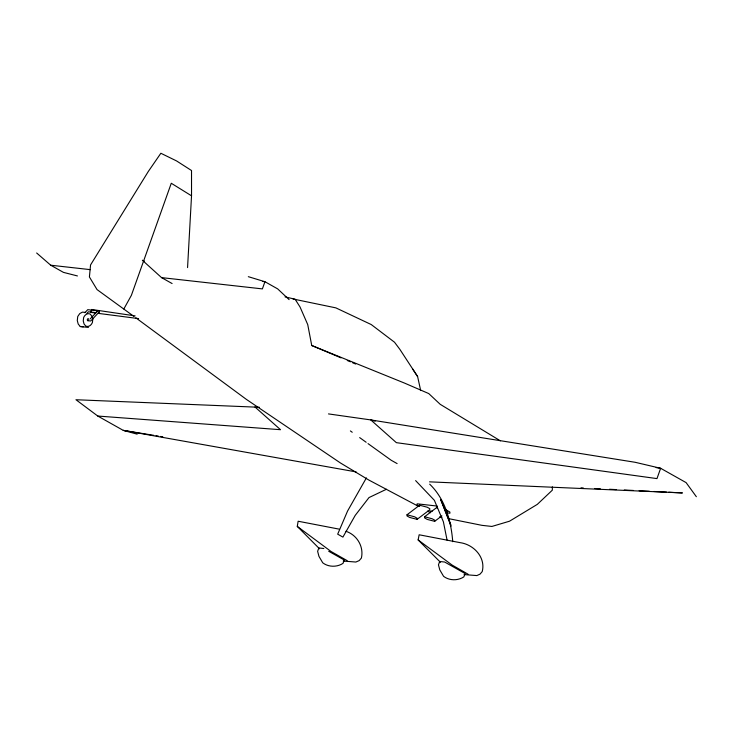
<?xml version="1.0" encoding="UTF-8"?>
<svg xmlns="http://www.w3.org/2000/svg" width="733" height="733" viewBox="0 0 733 733"><rect width="100%" height="100%" fill="white"/><g stroke="black" fill="none" stroke-linecap="round" stroke-linejoin="round"><path stroke-width="1.1" d="M552.361 486.859L552.325 490.175L537.326 504.359L509.536 521.2L491.889 526.45L481.893 525.332L448.55 518.625M187.566 267.591L191.533 195.821L191.524 170.523L176.534 160.921L160.857 153.261L148.295 171.495L90.553 264.943L89.408 276.955L97.049 289.59L133.974 316.445M417.086 519.367L417.224 518.286L414.612 516.811L406.998 514.786L407.035 515.968L409.637 517.434L417.086 519.367L429.703 509.783L429.84 508.693L427.229 507.227L419.615 505.202L406.998 514.786M434.678 521.337L434.806 520.247L432.195 518.781L424.59 516.756L424.618 517.929L427.229 519.404L434.678 521.337L441.889 515.858M447.295 511.753L447.423 510.663M319.542 548.825L297.277 526.404L298.139 521.236L339.113 529.125M440.533 562.358L418.122 539.928L419.148 534.778L460.122 542.658C473.71 544.482 485.915 557.41 482.213 571.612L480.033 574.131L476.862 575.579L464.062 574.58M366.408 477.87L347.552 511.075L337.684 534.165L342.907 537.106L355.221 515.391L369.001 497.57L386.438 489.259M123.84 308.969L131.372 295.362L171.275 183.259L191.533 195.821M96.655 312.011L97.526 311.076L90.186 318.919M98.57 312.625L99.45 311.69L98.928 310.92L87.74 309.665L84.854 312.753M86.906 313.348L88.354 311.8L96.078 312.661M99.45 311.69L90.736 320.999L87.694 320.66L87.254 319.835L87.603 318.864L88.391 318.718L88.83 319.551M424.59 516.756L437.207 507.163L437.234 508.345M87.694 320.66L88.482 320.523M259.436 407.282L75.966 399.732L97.773 416.042L123.236 430.363L137.153 434.156M429.556 481.847L682.423 492.924L668.753 492.237M581.003 487.83L583.285 487.949M594.683 488.517L600.382 488.801M609.499 489.259L616.334 489.607M624.305 490.001L633.422 490.459M639.121 490.753L649.383 491.266M653.937 491.495L666.471 492.118M343.218 561.057L355.853 562.037L359.188 560.608L361.378 558.088C364.035 546.671 357.044 534.962 345.958 531.288M97.773 416.042L280.528 429.703L254.937 406.962M85.275 312.386L82.426 312.13L79.76 313.587L77.744 316.491L77.286 320.541L78.202 324.013L80.245 326.515L83.26 326.863M262.671 281.463L264.943 281.719L277.67 288.884L289.114 299.632M36.65 252.995L50.714 265.209L90.37 269.652M144.447 261.232L142.376 260.261L161.553 277.615L262.387 288.894L264.943 281.719L248.322 276.68M293.026 298.982L335.851 307.869L371.237 324.554L394.519 342.229L399.87 349.357L417.608 376.551L420.687 390.561M80.245 326.515L88.418 327.44M437.18 506.063L417.169 503.818L417.04 504.909L419.652 506.375L419.615 505.202M429.895 510.983L432.122 511.231M446.571 512.843L449.906 513.219L449.879 512.037L445.682 509.682M297.277 526.404L331.133 551.546L347.195 560.663M418.122 539.928L452.142 565.079L468.03 574.177M323.821 548.513L318.818 547.954L317.627 551.317L318.956 556.374L322.74 562.807C328.457 567.241 337.052 567.305 343.026 563.356L344.217 559.994L328.714 551.271M95.107 312.964L90.654 312.386L91.689 309.473L135.11 315.886M98.451 313.394L138.592 318.598M328.476 413.907L370.779 419.917L635.163 462.294L660.644 468.286L686.097 482.607L696.35 496.717M656.117 467.59L660.644 468.286L656.97 478.603L396.37 442.659L370.779 419.917L375.149 421.154M153.747 435.329L123.236 430.363L356.137 471.905M156.01 435.695L158.273 436.062M160.536 436.437L162.79 436.804M439.653 516.829L441.88 517.278M285.055 296.883L295.097 299.22L300.044 306.999L307.732 324.591L311.736 345.5L341.019 357.86M77.441 275.947L63.441 272.374L50.714 265.209M311.736 345.5L404.598 383.121L428.75 393.566L440.203 404.314L500.364 440.826M347.295 360.499L350.438 361.827M352.527 362.707L355.661 364.035M418.662 506.439L368.8 480.023L340.543 463.036L246.361 399.375L135.816 317.81M427.55 511.148L430.518 512.724M161.553 277.615L172.09 283.543M397.112 463.586L391.211 460.269L368.012 443.602M350.383 430.931L352.234 432.259M359.665 437.601L366.161 442.265M429.694 484.174C445.059 498.852 451.152 521.044 452.737 541.696M415.62 480.601L434.385 500.327L443.383 521.795L447.066 540.093M412.496 368.754L417.608 376.551M450.859 524.91L440.725 499.585L451.052 526.111M92.761 319.212L92.44 322.447A7.046 5.241 -83.6 0 1 85.779 326.075L84.048 323.959L83.25 320.953L83.644 317.499A7.11 5.287 -83.6 0 1 90.086 313.99L91.964 316.198L92.761 319.212M439.663 561.478L438.462 564.841L439.8 569.898L443.584 576.33C449.302 580.756 457.887 580.829 463.861 576.88L465.061 573.508L444.665 562.037L439.663 561.478"/></g></svg>
